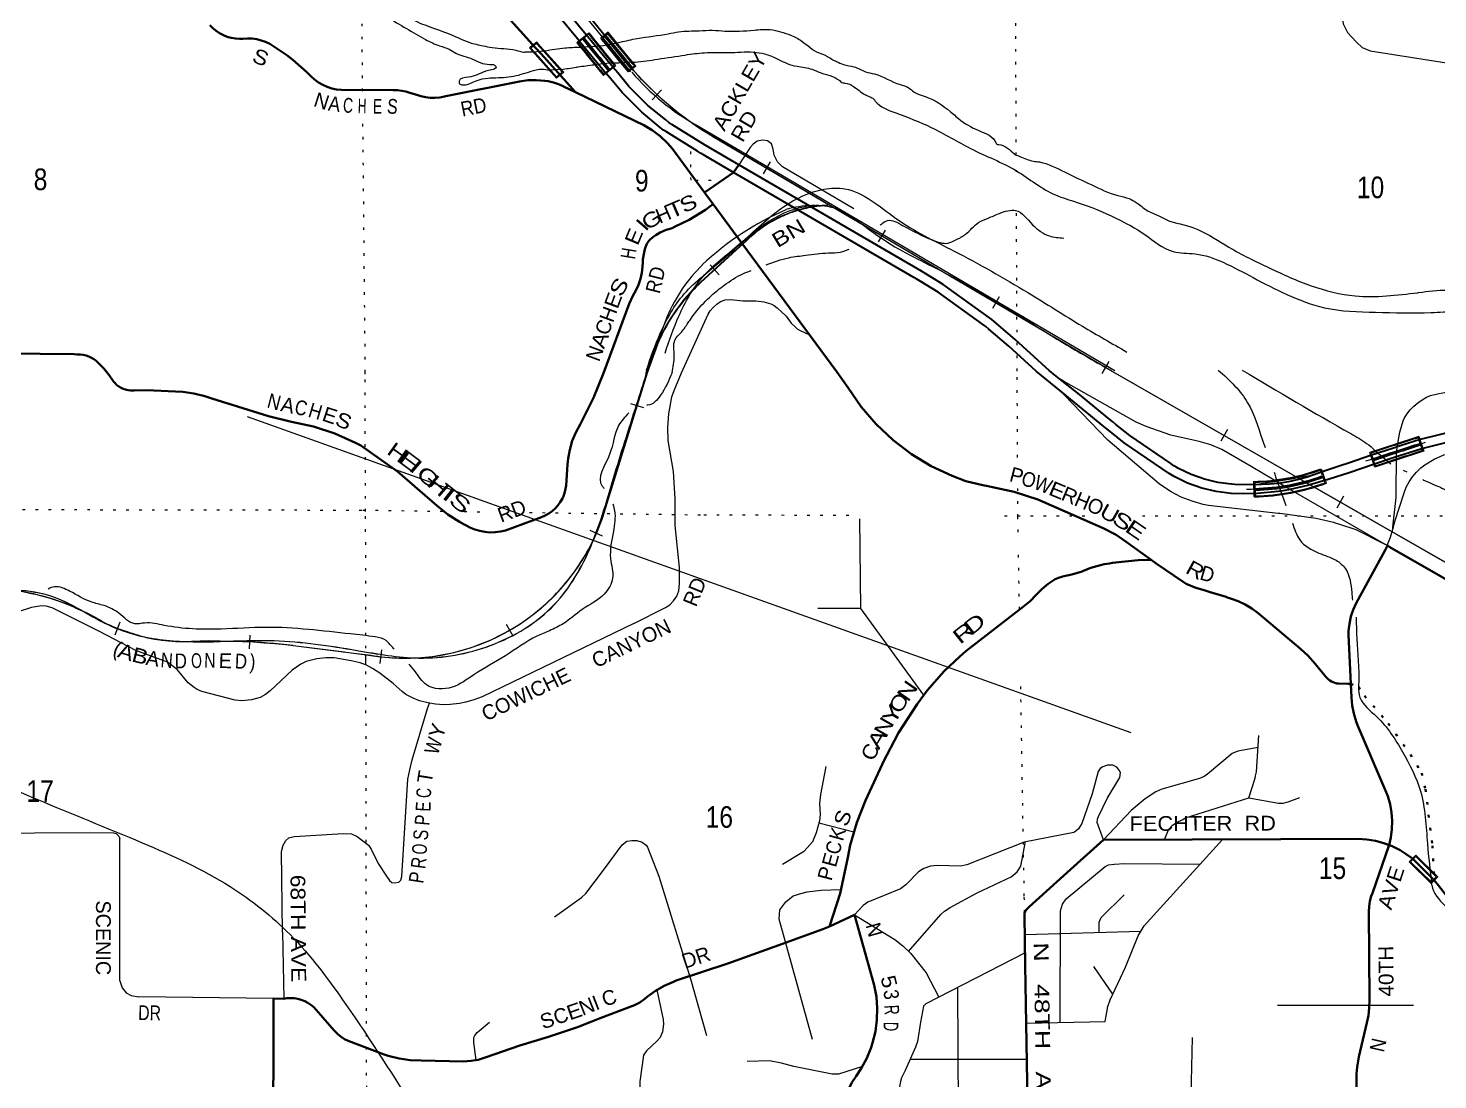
# Model space of a CAD drawing. Header units: feet. Extents: x -6 to 252658, y -374658 to -170635.
# Drawn here: x 100005 to 111442, y -326118 to -317587 of the extents above; entities that cross this region are included whole.
import ezdxf
from ezdxf.enums import TextEntityAlignment as Align

# ---------------------------------------------------------------- set-up
doc = ezdxf.new("R2010")
doc.units = ezdxf.units.FT
doc.header["$LTSCALE"] = 70
doc.linetypes.add('DOTTED', pattern=[1.5, 0.3, -1.2])
doc.linetypes.add('LONG_DASHED', pattern=[7.5, 6, -1.5])
for name, color, linetype, lineweight in [('20', 7, 'Continuous', 35), ('21', 7, 'Continuous', 25), ('26', 7, 'Continuous', 40), ('27', 7, 'Continuous', 13), ('29', 7, 'Continuous', 25), ('30', 7, 'Continuous', 13), ('34', 7, 'Continuous', 25), ('39', 7, 'Continuous', 13), ('46', 7, 'Continuous', 13), ('53', 7, 'DOTTED', 40), ('57', 7, 'Continuous', 13), ('58', 7, 'Continuous', 13), ('61', 7, 'Continuous', 13), ('63', 7, 'Continuous', 25), ('7', 7, 'DOTTED', 13)]:
    doc.layers.add(name, color=color, linetype=linetype, lineweight=lineweight)

msp = doc.modelspace()

# ---------------------------------------------------------------- linework, layer by layer
at = {"layer": '20'}
for p, q in [((104533.69, -317641.35), (102583.22, -315275.83)), ((104475.48, -317688.66), (102527.79, -315326.51)), ((104475.48, -317688.66), (104694.53, -317954.61)), ((104752.73, -317907.3), (104533.69, -317641.35)), ((108387.39, -320535.58), (108183.17, -320368.42)), ((108371.87, -320430.52), (108292.27, -320367.91))]:
    msp.add_line(p, q, dxfattribs=at)
for points in [[(105770.32, -318695.19), (105497.61, -318536.37), (105227.93, -318367.66), (105202.98, -318352.05), (105177.93, -318331.67), (105033.39, -318214.09), (104879.2, -318059.19), (104788.08, -317950.3), (104752.73, -317907.3)], [(105727.14, -318756.83), (105484.87, -318615.74), (105460.22, -318601.38), (105434.87, -318585.52), (105183.71, -318428.4), (105159.59, -318413.31), (105133.71, -318392.25), (104983.08, -318269.71), (104823.35, -318109.25), (104728.96, -317996.44), (104694.53, -317954.61)], [(108292.27, -320367.91), (108012.22, -320111.69), (107822.93, -319949.27), (107427.73, -319665.42), (107254.27, -319559.4), (105770.32, -318695.19)], [(108183.17, -320368.42), (107962.5, -320167.85), (107799.09, -320027.64), (107775.61, -320007.49), (107749.09, -319988.45), (107387.22, -319728.54), (107241.53, -319639.49), (107216.47, -319624.18), (107191.53, -319609.65), (105727.14, -318756.83)], [(111751.87, -320812.49), (111298.81, -320924.72), (111144.76, -320973.19), (111082.24, -320993.11), (110897.32, -321054.53), (110724.54, -321113.57), (110700.8, -321121.68), (110674.54, -321130.27), (110527.19, -321178.5), (110373.55, -321231.73), (110311.59, -321249.44), (110229.71, -321267.16), (110150.04, -321279.33), (110077.02, -321284.87), (109948.61, -321290.72), (109795.14, -321287.42), (109770.58, -321286.89), (109745.14, -321283.51), (109658.42, -321271.99), (109548.2, -321245.38), (109441.37, -321207.4), (109339.1, -321158.47), (109325.41, -321150.64), (109300.8, -321136.57), (109275.41, -321119.15), (108943.93, -320891.71), (108830.33, -320800.76), (108805.96, -320781.24), (108780.33, -320760.25), (108522.01, -320548.63), (108371.87, -320430.52)], [(111766.64, -320886.02), (111321.18, -320996.31), (111167.47, -321044.93), (111105.52, -321064.67), (110921.2, -321125.63), (110724.17, -321192.95), (110553.28, -321248.82), (110384.61, -321295.94), (110245.2, -321329.15), (110171.07, -321342.44), (110089.19, -321351.3), (109949.69, -321365.71), (109764.83, -321361.69), (109644.66, -321345.71), (109526.81, -321317.27), (109412.59, -321276.66), (109303.23, -321224.33), (109261.86, -321200.69), (108898.32, -320951.24), (108782.78, -320858.74), (108758.34, -320839.17), (108732.78, -320818.26), (108387.39, -320535.58)]]:
    msp.add_lwpolyline(points, dxfattribs=at)
at = {"layer": '21'}
for points in [[(110202, -321305.05), (109927.75, -321143.79), (109691.1, -321004.67), (109599.82, -320967.55), (109505.17, -320940.17), (109481.96, -320935.07), (109276.15, -320887.54), (109076.43, -320818.77), (108995.64, -320784.06), (108405.51, -320449.59), (108371.87, -320430.52)], [(111032.71, -321784.61), (111005.56, -321770.1), (110779.9, -321657.64), (110748.16, -321645.23), (110596.34, -321596.77), (110454.2, -321565.1), (110161.49, -321523.55), (110147.36, -321522.7), (109580.94, -321458.16), (109538.24, -321449.92), (109448.11, -321425.23), (109361.05, -321391.26), (109278.03, -321348.37), (109199.94, -321297.04), (109180.29, -321282.15), (108764.16, -320929.53), (108411.08, -320560.35), (108387.39, -320535.58)], [(111108.21, -321025.47), (111117.21, -320955.15), (111134.68, -320863.43), (111162.48, -320773.08), (111169.67, -320754.1), (111191.8, -320717.83), (111217.6, -320684.07), (111246.79, -320653.2), (111279.05, -320625.54), (111314.02, -320601.41), (111351.32, -320581.06), (111382.85, -320567.56), (111439.42, -320552.08), (111497.29, -320542.6), (111555.84, -320539.22), (111562.74, -320539.23), (111702.7, -320551.27), (111815.89, -320572), (112244.48, -320658.61), (112422, -320688.87), (112514.83, -320696.52), (112564.83, -320704.21)], [(111076.14, -321651.26), (111093.55, -321589.99), (111168.01, -321356.45), (111186.38, -321310.68), (111209.43, -321267.08), (111236.91, -321226.14), (111268.52, -321188.29), (111303.92, -321153.95), (111336.29, -321128.09), (111412.26, -321084.41), (111492.38, -321048.92), (111505.52, -321044.03), (111846.97, -320881.98), (111857.72, -320869.47)], [(111076.14, -321651.26), (111078.03, -321634.02), (111104.19, -321395.02), (111108.21, -321025.47)], [(111032.71, -321784.61), (111007.32, -321770.1), (110202, -321305.05)], [(111032.71, -321784.61), (111037.2, -321770.1), (111057.72, -321716.06), (111076.14, -321651.26)]]:
    msp.add_lwpolyline(points, dxfattribs=at)
at = {"layer": '26'}
for p, q in [((105727.14, -318756.83), (105770.32, -318695.19)), ((105727.14, -318756.83), (105493.77, -318920.26)), ((105563.07, -319014.33), (105493.77, -318920.26)), ((106453.35, -324896.83), (106506.21, -324874.41))]:
    msp.add_line(p, q, dxfattribs=at)
for points in [[(104444.93, -318105.71), (104420.86, -318078.91), (104167, -317796.4), (104124.2, -317748.78), (104122.07, -317746.4), (103647.7, -317218.5)], [(104444.93, -318105.71), (104347.91, -318059.04), (104346.83, -318058.47), (104307.68, -318040.54), (104266.87, -318026.8), (104224.84, -318017.4), (104195.8, -318012.94), (104128, -318007.67), (104060.02, -318009.51), (103992.61, -318018.45), (103392.57, -318138.46), (103381.81, -318141.37), (103344.17, -318148.86), (103305.95, -318152.38), (103267.58, -318151.89), (103229.46, -318147.39), (103217.03, -318144.58), (103192.17, -318138.96), (103167.03, -318131.48), (103120.32, -318117.56), (103094.95, -318110.01), (103070.32, -318102.01), (103037.98, -318094.33), (103002.93, -318089.81), (102967.59, -318088.97), (102547.54, -318087.4), (102507.99, -318083.39), (102469.07, -318075.27), (102431.22, -318063.13), (102394.84, -318047.1), (102360.33, -318027.35), (102328.08, -318004.1), (102298.44, -317977.61), (102278.75, -317956.53), (102266.86, -317944.64), (102153.37, -317843.68), (102103.23, -317805.22), (101973.13, -317719.86), (101964.76, -317715.07), (101931.06, -317698.63), (101895.82, -317685.81), (101859.44, -317676.74), (101822.31, -317671.53), (101784.83, -317670.22), (101747.43, -317672.84), (101720.78, -317673.68), (101686.82, -317671.59), (101653.26, -317665.96), (101620.48, -317656.85), (101588.83, -317644.36), (101558.65, -317628.64), (101530.29, -317609.84), (101504.05, -317588.19), (101480.21, -317563.91)], [(105493.77, -318920.26), (105232.35, -318565.45), (105191.27, -318518.57), (105132.99, -318463.36), (105069.26, -318414.56), (105000.78, -318372.68), (104928.29, -318338.19), (104444.93, -318105.71)], [(104672.4, -320384.74), (104880.37, -319822.69), (104911, -319757.93), (104936.66, -319714.79), (104957.67, -319669.2), (104973.8, -319621.66), (104984.87, -319572.7), (104990.76, -319522.85), (104991.77, -319487.81), (104993.12, -319463.16), (104999.03, -319420.34), (105009.38, -319378.37), (105015.04, -319362.71), (105024.08, -319337.67), (105041.44, -319312.71), (105046.03, -319306.94), (105048.28, -319304.65), (105073.26, -319281.9), (105098.28, -319265.69), (105133.82, -319245.04), (105180.37, -319224.15), (105203.85, -319216.45), (105228.92, -319208.23), (105253.85, -319196.26), (105368.61, -319141.17), (105500.6, -319059.85), (105535.71, -319034.27), (105563.07, -319014.33)], [(106566.28, -320376), (105795.57, -319329.92), (105563.07, -319014.33)], [(100663.54, -320402.69), (100618.61, -320348.67), (100553.99, -320284.15), (100539.27, -320273.15), (100518.78, -320260.61), (100497.1, -320250.28), (100474.46, -320242.28), (100451.11, -320236.69), (100428.29, -320233.7), (100403.8, -320232.97), (100378.29, -320232.7), (99545.16, -320224.03)], [(100663.54, -320402.69), (100697.46, -320452.87), (100710.68, -320468.02), (100725.42, -320481.71), (100741.5, -320493.78), (100758.76, -320504.1), (100777, -320512.57), (100796.03, -320519.08), (100815.63, -320523.56), (100835.6, -320525.98), (100855.71, -320526.29), (100864.3, -320525.78), (100964.31, -320523.66), (101260.59, -320538.14), (101350.43, -320549.88), (101438.56, -320570.96), (101495.59, -320589.98), (101954.9, -320734.41), (102140.71, -320779.84), (102319.66, -320818.27), (102493.61, -320875.2), (102660.66, -320950.01), (102704.16, -320973.07), (103002.56, -321184.13), (103323.14, -321461.44), (103410.13, -321530.79), (103503.89, -321590.67), (103549.08, -321614.88), (103551.74, -321616.54), (103588.86, -321636.92), (103627.9, -321653.32), (103668.44, -321665.54), (103710.04, -321673.45), (103752.23, -321676.98), (103794.56, -321676.07), (103836.57, -321670.75), (103877.79, -321661.06), (104168.88, -321553.28), (104199.34, -321540.13), (104228.26, -321523.87), (104255.33, -321504.68), (104280.24, -321482.76), (104302.72, -321458.36), (104322.53, -321431.74), (104339.44, -321403.2), (104345.65, -321390.69), (104357.12, -321358.3), (104365.14, -321324.89), (104368.98, -321298.07), (104381.86, -321126.23), (104386.27, -321079.15), (104399.43, -321006.55), (104420.11, -320935.71), (104448.08, -320867.43), (104483.04, -320802.45), (104591.08, -320586.52), (104632.08, -320486.23), (104672.4, -320384.74)], [(109115.42, -321899.8), (108913.65, -321752.81), (108832.15, -321698.08), (108727.9, -321641.73), (108195.98, -321411.21), (108005.03, -321348.12), (107829.61, -321309.73), (107804.41, -321304.22), (107779.61, -321300), (107760.39, -321296.73), (107612.78, -321261.18), (107501.02, -321219.57), (107331.77, -321139.46), (107171.82, -321042.1), (107022.92, -320928.54), (106886.7, -320800.05), (106764.66, -320658.02), (106658.14, -320504.02), (106566.28, -320376)], [(110737.21, -322904.7), (110717.89, -322508.45), (110718.79, -322476.39), (110725.18, -322418.1), (110737.63, -322360.8), (110756, -322305.12), (110780.09, -322251.66), (111013.89, -321820.1), (111032.71, -321784.61)], [(112715.82, -322750.06), (111052.7, -321796.08), (111032.71, -321784.61)], [(106506.21, -324874.41), (106592.45, -324606.81), (106654.79, -324315.54), (106674.74, -324215.75), (106727.46, -324030.57), (106799.24, -323851.91), (106933.37, -323558.95), (106938.38, -323547.82), (107065.8, -323301.86), (107218.23, -323070.57), (107299.01, -322959.82), (107435.77, -322802.94), (107563.19, -322684.46), (107588.13, -322661.27), (107613.19, -322641.85), (108081.7, -322278.87), (108135.14, -322234.64), (108183.67, -322185.06), (108186.48, -322181.85), (108231.29, -322135.86), (108280.66, -322094.81), (108287.69, -322089.9), (108312.83, -322072.35), (108337.69, -322057.92), (108364.01, -322046.13), (108391.45, -322037.14), (108398.11, -322035.43), (108473.17, -322019.54), (108536.86, -322000.92), (108548.94, -321996.54), (108619.9, -321967.76), (108645.35, -321959.47), (108735.81, -321935.79), (108777.9, -321928.76), (108802.74, -321924.61), (108827.9, -321921.94), (109009.79, -321902.63), (109090.49, -321900.47), (109115.42, -321899.8)], [(110737.21, -322904.7), (110711.31, -322904.38), (110635.58, -322903.43), (110622.37, -322901.75), (110607.68, -322898.39), (110593.42, -322893.51), (110579.74, -322887.17), (110566.81, -322879.43), (110554.75, -322870.38), (110543.71, -322860.12), (110533.8, -322848.77), (110446.7, -322742.49), (110390.7, -322679.78), (110327.73, -322622.54), (109984.32, -322333.45), (109933.54, -322294.98), (109879.01, -322262.03), (109821.34, -322234.96), (109776.88, -322219.53), (109752.06, -322211.52), (109726.88, -322201.99), (109724.15, -322200.96), (109595.26, -322161.11), (109570.52, -322153.46), (109545.26, -322146.63), (109478.93, -322126.89), (109401.31, -322094.63), (109376.21, -322079.57), (109156.31, -321929.59), (109115.42, -321899.8)], [(111046.29, -324213.38), (111061, -324153.35), (111070.22, -324085.7), (111072.33, -324017.46), (111067.29, -323949.37), (111055.16, -323882.18), (111036.07, -323816.63), (111024.45, -323785.85), (110790.7, -323241.42), (110778.8, -323210.56), (110760.03, -323147.49), (110747.95, -323082.81), (110742.7, -323017.22), (110737.21, -322904.7)], [(108123.62, -326869.96), (108123.2, -326844.71), (108114.01, -326294.2), (108095.55, -325188.87), (108088.74, -324781.44), (108088.31, -324778.88), (108087.87, -324773.96), (108087.95, -324769.01), (108088.54, -324764.1), (108088.72, -324763.31), (108102.21, -324738.32), (108127.22, -324715.72), (108462.37, -324412.87), (108730.7, -324170.4), (110167.79, -324165.5), (110793.51, -324163.36), (110865.03, -324167.28), (110935.76, -324178.66), (111004.9, -324197.38), (111046.29, -324213.38)], [(110774.28, -326873.08), (110774.02, -326847.94), (110782.66, -326069.6), (110787.39, -326014.54), (110801.72, -325932.33), (110865.55, -325654.32), (110878.59, -325597.15), (110886.58, -325533.16), (110887.84, -325468.68), (110883.01, -324753.33), (110885.17, -324711.41), (110891.71, -324669.94), (110902.55, -324629.38), (110911.71, -324604.06), (111044.75, -324219.67), (111046.29, -324213.38)], [(111684.08, -324845.11), (111447.91, -324540.73), (111412.16, -324498.85), (111235.84, -324323.01), (111185.8, -324288.15), (111135.46, -324255.89), (111071.71, -324223.21), (111046.29, -324213.38)], [(106593.2, -326848.09), (106597.08, -326802.07), (106602.34, -326739.86), (106608.29, -326410.81), (106611.09, -326375.3), (106621.05, -326313.96), (106637.36, -326253.99), (106659.86, -326196.06), (106688.29, -326140.8), (106722.34, -326088.81), (106764.07, -326025.97), (106808.61, -325942.86), (106844.22, -325855.56), (106856.74, -325816.77), (106878.91, -325725.12), (106891.37, -325631.66), (106894, -325537.41), (106886.76, -325443.4), (106869.73, -325350.67), (106709.42, -324779.42), (106506.21, -324874.41)], [(101992.82, -326785.03), (101996.28, -325458.48), (102078.28, -325460.11), (102104.91, -325456.22), (102134.32, -325454.9), (102163.71, -325456.67), (102192.76, -325461.5), (102221.14, -325469.34), (102248.55, -325480.1), (102274.68, -325493.67), (102299.25, -325509.89), (102321.99, -325528.6), (102342.65, -325549.57), (102361, -325572.6), (102485.1, -325714.69), (102498.17, -325729.5), (102520.97, -325751.28), (102545.92, -325770.56), (102572.75, -325787.13), (102601.16, -325800.81), (102892.74, -325913.7), (102925.88, -325924.45), (103014.09, -325946.16), (103104.08, -325958.53), (103194.88, -325961.43), (103537.58, -325969.28), (103596.8, -325964.98), (103655.25, -325954.52), (103712.28, -325938.01), (103721.86, -325934.59), (103994.12, -325839.94), (104226.01, -325770.07), (104463.46, -325690.27), (104577.61, -325645.42), (104646.03, -325618.86), (104924.78, -325513.28), (104967.35, -325489.5), (105007.19, -325461.4), (105030.06, -325442.19), (105095.78, -325394.77), (105166.1, -325354.49), (105240.24, -325321.77), (105262.83, -325313.59), (105680.62, -325175.31), (106124.52, -325013.6), (106453.33, -324896.78)]]:
    msp.add_lwpolyline(points, dxfattribs=at)
at = {"layer": '29'}
for p, q in [((106757.99, -322295.42), (106410.9, -322294.94)), ((104919.07, -322417.05), (103689.58, -323010.38)), ((102744.4, -322752.91), (102744.4, -322668.6)), ((103258.75, -323068.3), (103260.22, -323063.67)), ((106704.9, -324109.8), (106420.09, -324037.28)), ((100749.08, -325316.23), (100749.15, -324159.9)), ((102067.48, -324921.32), (102061.52, -324264.76)), ((108091.36, -324937.95), (109034.03, -324912.4)), ((102067.48, -324921.32), (102078.28, -325460.11)), ((108806.66, -325422.54), (108652.34, -325198.47)), ((107554.88, -326852), (107548.9, -325368.49)), ((101995.08, -325458.99), (100902.72, -325444.26)), ((110140.88, -325512.5), (111245.89, -325512.5)), ((109447.92, -325775.66), (109427.1, -326871.49)), ((107161.8, -325949.55), (108108.25, -325949.55))]:
    msp.add_line(p, q, dxfattribs=at)
for points in [[(110682.08, -313551.64), (110656.48, -317434.37), (110675.09, -317550.89), (110708.21, -317622.06), (110782.36, -317701.14), (110829.55, -317744.07), (110892.15, -317771.77), (111700.82, -317897.34), (111752.05, -317898.61), (111782.09, -317894.32), (111937.2, -317831.38), (111988.04, -317825.64), (112052.4, -317838.51), (112205.36, -317907.18), (113005.6, -318276.37)], [(106704, -319051.6), (106125.41, -318711.15), (106085.33, -318670.25), (106057.72, -318616.4), (106050.82, -318569.45), (106035.64, -318525.26), (106003.9, -318501.78), (105963.88, -318494.87), (105919.72, -318504.54), (105886.6, -318528.02), (105863.13, -318554.26), (105770.32, -318695.19)], [(105305.56, -320381.83), (105521.27, -319906.05), (105538.39, -319878.65), (105561.67, -319853.99), (105593.16, -319825.22), (105622.6, -319804.67), (105658.89, -319790.97), (105704.75, -319788.23), (105803.34, -319799.19), (105910.14, -319799.19), (105975.18, -319807.41), (106030.63, -319823.85), (106058.71, -319836.18), (106083.35, -319855.36), (106153.86, -319922.49), (106197, -319978.65), (106227.8, -320010.17), (106244.92, -320025.23), (106268.88, -320040.3), (106344.18, -320074.54)], [(104919.07, -322417.05), (105175.43, -322287.84), (105212.03, -322264.22), (105240.36, -322233.51), (105268.69, -322193.35), (105284.04, -322150.82), (105289.94, -322091.76), (105288.76, -321961.83), (105255.71, -321621.64), (105255.71, -321404.3), (105241.54, -321182.23), (105199.04, -320931.82), (105194.31, -320825.52), (105203.76, -320714.48), (105228.55, -320577.48), (105246.26, -320525.48), (105305.56, -320381.83)], [(106749.4, -321566.45), (106757.99, -322295.42), (107270.44, -322998.99)], [(102487.29, -322694.16), (102420, -322694.17), (102346.81, -322703.62), (102261.81, -322724.88), (102216.95, -322746.14), (102145.99, -322795.93), (101969.03, -322963.48), (101930.7, -322993.5), (101886.39, -323017.81), (101817.92, -323034.35), (101737.64, -323043.8), (101684.84, -323039.53), (101415.35, -322968.21), (101377.57, -322951.67), (101352.26, -322934.92), (101304.38, -322897.34), (101214.65, -322788.67), (101136.32, -322730.39), (100878.11, -322636.57), (100584.79, -322481.31), (100200.56, -322290.19), (100150.98, -322276.02), (100113.2, -322273.66), (100032.92, -322287.83), (99924.31, -322320.9)], [(103689.58, -323010.38), (103620.02, -323036.71), (103556.86, -323053.24), (103504.33, -323065.06), (103429.37, -323074.5), (103374.46, -323075.69), (103308.95, -323069.78), (103248.15, -323060.33), (103181.45, -323043.79), (103128.91, -323022.54), (103070.48, -322991.82), (103039.19, -322968.2), (102966.59, -322902.05), (102857.98, -322819.37), (102797.77, -322781.58), (102749.37, -322755.58), (102698.6, -322736.7), (102626.59, -322717.78), (102487.29, -322694.16)], [(102061.52, -324264.76), (102073.51, -324213.22), (102094.76, -324175.42), (102120.74, -324154.16), (102162.2, -324143.15), (102559.9, -324118.72), (102628.38, -324123.45), (102675.6, -324144.71), (102765.32, -324215.58), (102788.93, -324246.29), (102845.6, -324364.41), (102911.71, -324466), (102937.68, -324501.43), (102956.57, -324517.97), (102977.82, -324520.33), (103013.24, -324513.24), (103029.77, -324499.07), (103036.85, -324468.36), (103086.43, -323679.31), (103100.6, -323603.71), (103121.85, -323523.39), (103244.63, -323105.24), (103260.22, -323063.67)], [(109984.36, -323422.21), (109819.78, -323452.48), (109774.65, -323471.65), (109574.22, -323639.11), (109545.89, -323658.01), (109509.32, -323674.03), (109201.94, -323759.08), (109153.94, -323780.85), (109066.58, -323839.91), (108954.18, -323933.17), (108730.7, -324170.4)], [(109908.91, -323829.56), (109959.08, -323669.82), (109963.8, -323653.28), (109971.58, -323618.47), (109990.79, -323326.08)], [(106475.94, -323575.5), (106433.58, -323802.26), (106425.67, -323877.68), (106430.26, -323964.36), (106425.67, -324017.06), (106398.67, -324114.92), (106369, -324187.16), (106328.46, -324234.11), (106295.81, -324267.48), (106126.21, -324371.45)], [(108730.7, -324170.4), (108679.11, -324031.69), (108680.54, -324002.92), (108689.99, -323981.65), (108760.09, -323836.31), (108861.51, -323664.6), (108867.07, -323624.93), (108857.63, -323606.03), (108838.74, -323582.41), (108805.72, -323565.48), (108763.18, -323565.87), (108725.4, -323577.68), (108701.79, -323591.85), (108686.28, -323617.45), (108639.15, -323798.27), (108552.89, -324037.75), (108527.07, -324083.24), (108505.82, -324102.14), (108487.93, -324110.83), (108086.21, -324189.41), (107620.4, -324373.82), (107570.11, -324383.89), (107379.56, -324378.55), (107327.52, -324385.85), (107270.95, -324404.53), (107230.02, -324431.45), (107126.92, -324536.83), (107083.91, -324567.88), (106817.02, -324676.26), (106781.02, -324704.56), (106709.42, -324779.42)], [(109224.37, -324168.72), (109259.46, -324084.23), (109290.88, -324052.53), (109328.66, -324026.54), (109368.8, -324007.64), (109396.32, -323993.97), (109908.91, -323829.56)], [(109908.91, -323829.56), (110150.25, -323873.63), (110188.11, -323872.99), (110228.25, -323863.54), (110321.92, -323826.82)], [(100697.05, -324114.79), (98767.9, -324123.72), (98764.26, -325318.63)], [(100697.05, -324114.79), (100719.41, -324121.08), (100733.58, -324132.89), (100740.66, -324142.34), (100749.15, -324159.9)], [(104274.5, -324795.79), (104494.49, -324640.15), (104528.5, -324607.67), (104681.11, -324407.04), (104824.26, -324212.64), (104861.41, -324182.43), (104903.91, -324175.35), (104944.05, -324177.71), (104986.3, -324189.99), (105019.61, -324215.51), (105031.41, -324229.68), (105123.21, -324465.84), (105377.63, -325297.93), (105509.57, -325757.92)], [(107148.43, -325076.82), (107410.19, -324776.61), (107438.59, -324749.45), (107485.81, -324721.1), (107704.05, -324601.77), (107980.6, -324471.22), (108028.87, -324430.52), (108045.4, -324406.9), (108059.36, -324383.9), (108096.16, -324185.25)], [(108103.41, -325659.7), (108743.97, -325645.11), (108765.53, -325524.31), (108785.15, -325468.38), (108909.1, -325204.28), (109011.16, -324950.54), (109059.49, -324869.93), (109162.29, -324754.02), (109697.37, -324167.1)], [(108377.16, -325653.46), (108382.18, -324746.74), (108396.02, -324692.74), (108426.7, -324649.99), (108743.18, -324388.75), (108770.25, -324373.82), (108815.11, -324369.1), (108899.17, -324364.19), (109514.64, -324367.54)], [(106368.33, -325791.91), (106099.5, -324816.01), (106103.97, -324739.99), (106151.27, -324673.13), (106212.58, -324626.6), (106274.49, -324607.1), (106325.91, -324593.52), (106440.44, -324578.38), (106599.57, -324573.55)], [(108694.77, -324921.6), (108695.88, -324839.21), (108709.92, -324801.41), (108897.37, -324618.3)], [(106709.42, -324779.42), (107036.02, -324978.6), (107101.59, -325029.72), (107165.88, -325094.36), (107289.73, -325250.72), (107393.99, -325448.22)], [(108093.86, -325088.04), (107287.89, -325502.82), (107270.36, -325519.6), (107246.22, -325649.55), (107220.78, -325807.81), (107205.47, -325852.27), (107120.43, -326041.69), (107092.1, -326103.11), (107081.75, -326130.37), (107075.57, -326171.62), (107073.98, -326221.55)], [(100749.08, -325316.23), (100768.41, -325370.79), (100801.47, -325413.32), (100841.61, -325434.58), (100902.72, -325444.26)], [(105107.01, -325388.34), (105157.75, -325628.24), (105161.16, -325665.58), (105150.66, -325729.82), (105131.77, -325774.71), (105107.28, -325802.49), (105020.8, -325883.38), (104998.92, -325918.3), (104968.36, -326130.86), (104984.15, -326822.14)], [(103638.81, -325959.28), (103621.69, -325814.74), (103621.83, -325774.71), (103628.92, -325758.17), (103648.43, -325734.28), (103749.3, -325650.61)], [(106773.23, -326008.88), (106580.91, -326072.4), (106529.4, -326073.37), (106217.56, -326010.44), (106118.13, -325982.63), (106020.28, -325963.64), (105839.94, -325970.59)]]:
    msp.add_lwpolyline(points, dxfattribs=at)
at = {"layer": '34', "lineweight": 13}
for p, q in [((94511.02, -305151.67), (104831.39, -317826.39)), ((108822.55, -320366.69), (105425.04, -318374.4)), ((105017.61, -320388.95), (105192.78, -319923.37)), ((105106.98, -320152.24), (105024.19, -320383.78)), ((104668.65, -321552.42), (105029.78, -320383.81))]:
    msp.add_line(p, q, dxfattribs=at)
at = {"layer": '34'}
for p, q in [((104710.74, -317620.59), (104652.55, -317667.89)), ((104935.16, -317894.49), (104876.93, -317941.82)), ((105143.83, -318086.17), (105068.28, -318166.97)), ((106024.21, -318672.25), (105968.12, -318767.58)), ((106958.7, -319225.13), (106902.61, -319320.46)), ((107884.38, -319766.09), (107828.39, -319861.48)), ((108772.83, -320292.03), (108716.84, -320387.43)), ((110269.31, -321213.16), (108791.1, -320365.55)), ((109736.66, -320841.78), (109681.64, -320937.74)), ((110482.04, -321333.93), (113633.2, -323140.64)), ((110677.29, -321384.15), (110622.27, -321480.11))]:
    msp.add_line(p, q, dxfattribs=at)
at = {"layer": '34', "lineweight": 13}
for points in [[(104895.74, -317940.06), (99072.07, -310796.81), (97413.93, -308716.93), (96045.43, -307066.5), (94492.29, -305157.75)], [(104877.89, -317930.72), (104866.99, -317918.17), (104836.81, -317882.17), (104807.58, -317845.62), (104663.8, -317669.04), (104680.48, -317655.48)], [(104680.48, -317655.48), (104824.3, -317832.11), (104853.45, -317868.55), (104883.34, -317904.21), (104894.58, -317917.16), (104877.89, -317930.72)], [(104923.7, -317893.49), (104911.87, -317879.87), (104882.47, -317844.79), (104853.48, -317808.56), (104709.58, -317631.83), (104692.9, -317645.39)], [(104692.9, -317645.39), (104836.76, -317822.07), (104865.83, -317858.41), (104895.52, -317893.83), (104907.01, -317907.07), (104923.7, -317893.49)], [(105574.78, -318472.9), (107397.53, -319545.41), (108793.34, -320364.64)], [(105829.98, -319309.57), (105749.57, -319382.77), (105458.97, -319647.35)], [(108784.93, -320360.74), (113859.02, -323270.23), (113989.39, -323339.74)], [(100386.64, -322288.08), (100480.88, -322330.2), (100554.32, -322369.55)], [(101258.85, -322562.33), (101469.95, -322554.48), (101744.59, -322563.41)], [(102155.45, -322595.57), (102670.34, -322660.38), (102784.09, -322674.7)]]:
    msp.add_lwpolyline(points, dxfattribs=at)
at = {"layer": '34'}
for points in [[(108790.83, -320365.44), (107396.97, -319546.36), (105574.22, -318473.85), (105561.32, -318466.34), (105521.48, -318442.15), (105482.27, -318417.46), (105443.15, -318392.02), (105404.86, -318365.92), (105366.65, -318339.07), (105329.29, -318311.57), (105292.18, -318283.52), (105255.7, -318254.97), (105219.5, -318225.51), (105184.16, -318195.4), (105149.22, -318164.95), (105114.58, -318133.59), (105080.74, -318101.94), (105047.35, -318069.59), (105014.64, -318036.36), (104982.51, -318003.02), (104950.84, -317968.97), (104919.84, -317934.05), (104889.43, -317899.02), (104859.64, -317863.48), (104830.53, -317827.09), (94496.53, -305135.64)], [(104876.93, -317941.82), (104860.9, -317923.36), (104830.62, -317887.24), (104801.35, -317850.64), (104652.55, -317667.89)], [(104935.16, -317894.49), (104917.96, -317874.68), (104888.66, -317839.72), (104859.71, -317803.54), (104710.74, -317620.59)], [(113858.48, -323271.2), (110445.52, -321314.2)]]:
    msp.add_lwpolyline(points, dxfattribs=at)
at = {"layer": '34', "lineweight": 13}
for centre, radius, start, end in [((106920.24, -316175.17), 2662.67, 218.32609, 239.64837), ((106409.84, -316642.19), 1991.22, 220.80979, 240.42349), ((107087.08, -321222.23), 2354.21, 113.38288, 133.24614), ((106534.8, -320025.65), 1004.76, 92.31183, 134.5457), ((106377.59, -319819.16), 793.11, 75.95534, 106.22257), ((106363.61, -320419.17), 1272.81, 134.13777, 157.20248), ((106452.01, -320714.81), 1457.94, 132.93131, 157.30221), ((103065.15, -321003.22), 1694.94, 260.4549, 341.0938), ((99665.61, -323912.57), 1777.32, 66.06597, 85.80315), ((101098.01, -321496.9), 1028.16, 238.07585, 253.66362), ((101259.81, -321231.99), 1330.33, 250.18322, 269.95862), ((101557.02, -327600.26), 5040.35, 83.1813, 87.86731)]:
    msp.add_arc(centre, radius, start, end, dxfattribs=at)
at = {"layer": '34'}
for points in [[(105172.34, -320222.07), (105285.01, -319922.69), (105479.61, -319603.65), (105777.6, -319336.85), (106133.17, -319036.81), (106461.66, -318893.93), (106632.23, -318890.66), (107042.32, -319127.77), (107519.25, -319395.74), (108115.92, -319731.68), (108558.81, -320004.31), (108920.19, -320214.26)], [(105021.54, -320360.35), (105134.2, -320061), (105328.78, -319742.01), (105626.76, -319475.24), (105982.31, -319175.23), (106310.79, -319032.35), (106481.37, -319029.07), (106891.47, -319266.12), (107368.42, -319534.01), (107965.1, -319869.86), (108408, -320142.42), (108769.39, -320352.31)], [(95113.5, -321582.16), (95324.09, -321487.51), (95653.16, -321418.8), (96092.86, -321474.43), (96550.59, -321511.96), (97064.26, -321404.87), (97564.09, -321416.24), (98148.54, -321600.18), (98873.72, -321906.4), (99554.57, -322118.33), (100168.91, -322185.78), (100695.27, -322444.09), (101125.01, -322551.95), (102000.19, -322554.82), (102672.76, -322634.24), (103174.69, -322695.84), (103754.62, -322594.7), (104273.92, -322262.75), (104572.17, -321784.51), (104765.85, -321200), (104953.5, -320605.45), (105029.36, -320366.42)], [(95114.01, -321583.41), (95324.59, -321488.76), (95653.67, -321420.05), (96093.37, -321475.64), (96551.09, -321513.14), (97064.76, -321406.03), (97564.6, -321417.38), (98149.05, -321601.25), (98874.24, -321907.38), (99555.1, -322119.23), (100169.45, -322186.64), (100695.83, -322444.87), (101125.57, -322552.68), (102000.75, -322555.5), (102673.33, -322634.87), (103175.26, -322696.43), (103755.18, -322595.27), (104274.46, -322263.35), (104572.69, -321785.17), (104766.34, -321200.75), (104953.97, -320606.29), (105029.82, -320367.3)], [(98115.22, -323585.63), (98548.57, -323496.35), (99183.43, -323525.1), (100075.72, -323841.76), (100930.39, -324194.97), (101642.96, -324549.83), (102129.72, -324939.41), (102582.44, -325505.91), (103166.92, -326399.91)]]:
    msp.add_spline(points, degree=3, dxfattribs=at)
at = {"layer": '39'}
for p, q in [((104673.14, -317728.34), (104808.9, -317700.24)), ((104053.35, -317778.84), (104101.59, -317779.82)), ((104101.59, -317779.82), (104195.4, -317771.05)), ((104483.72, -317740.82), (104643.65, -317730.29)), ((104643.65, -317730.29), (104673.14, -317728.34)), ((104330.73, -317921.99), (104232.92, -317926.68)), ((104752.33, -317868.96), (104597.35, -317883.42)), ((104752.33, -317868.96), (104800.11, -317867)), ((104914.26, -317862.31), (104800.11, -317867)), ((110929.58, -321009.64), (111061.85, -321121.81)), ((111162.35, -321172.14), (111189.95, -321185.96)), ((110179.02, -321375.21), (110208.62, -321458.74))]:
    msp.add_line(p, q, dxfattribs=at)
for points in [[(102719.68, -317129.28), (102806.3, -317216.34), (102932.91, -317344.75), (103081.62, -317474.81), (103164.94, -317535.66), (103243.8, -317568.48), (103502.46, -317668.59), (103587.36, -317703.32), (103696.22, -317729.62), (103768.76, -317744.47), (103961.87, -317765.35), (104024.37, -317780.37), (104053.35, -317778.84)], [(102712.66, -317440.38), (102768.36, -317473.99), (102860.97, -317488.52), (102917.4, -317501.63), (102994.37, -317542.52), (103154.54, -317636.23), (103229.55, -317679.15), (103342.82, -317729.47), (103421.6, -317758.28), (103474.33, -317789.53), (103609.65, -317837.48), (103692.54, -317872.24), (103766.98, -317881.04), (103787.13, -317884.72), (103801.5, -317904.56), (103765.7, -317925.24), (103717.68, -317936.07), (103711.69, -317938.18), (103577.92, -317984.58), (103502.13, -318015.97), (103508.55, -318039.95), (103522.69, -318045.74), (103640.64, -318013.66), (103736.67, -317991.98), (103800.87, -317988.9), (103963.25, -317972.14), (104127.14, -317925.24), (104177.23, -317918.38), (104232.92, -317926.68)], [(104808.89, -317700.24), (104946.25, -317670.66), (105198.64, -317632.33), (105282.71, -317616.87), (105449.24, -317608.08), (105557.6, -317604.26), (105658.11, -317610.62), (105894.92, -317602.67), (106025.37, -317598.49), (106110.02, -317617.16), (106192.79, -317643.9), (106282.37, -317692.28), (106420.01, -317786.7), (106462.43, -317802.05), (106545.53, -317848.87), (106563.72, -317856.59), (106620.36, -317881.75), (106705, -317900.42), (106800.05, -317941.01), (106870.61, -317957.91), (107080.85, -318044.77), (107145.49, -318067.79), (107180.08, -318095.33), (107307.49, -318151.43), (107512.48, -318284.57), (107553.22, -318320.03), (107717.47, -318417.7), (107859.7, -318519.75), (107863.85, -318527.72), (107879.97, -318531.46), (108010.06, -318608.41), (108013, -318610.59), (108051.15, -318627.2)], [(104195.39, -317771.05), (104361.16, -317746.66), (104483.73, -317740.82)], [(104914.26, -317862.31), (104929.3, -317861.69), (105113.66, -317838.54), (105335.99, -317804.73), (105492.3, -317786.07), (105687.06, -317784.83), (105889.82, -317781.46), (105982.43, -317795.99), (106077.4, -317832.55), (106162.4, -317873.3), (106243.09, -317896.06), (106365.97, -317920.12), (106430.67, -317947.15), (106584.29, -318008.85), (106616.77, -318030.4), (106630.85, -318032.17), (106701.58, -318059.11), (106795.04, -318125.83), (106833.48, -318143.25), (106863.88, -318160.83), (106878.23, -318178.66), (107044.66, -318274.11)], [(104330.73, -317921.99), (104450.08, -317903.8), (104464.1, -317901.56), (104597.35, -317883.42)], [(107044.66, -318274.11), (107331.24, -318391.4), (107651.72, -318563.44), (108024.44, -318745.08), (108339.09, -318939.27), (108516.17, -319000.03), (108830.24, -319127.92), (109064.11, -319260.52), (109294.02, -319399.19), (109472.74, -319417.73), (109700.03, -319486.08), (109943.86, -319610.56), (110217.89, -319746.84), (110521.76, -319854.72), (110937.36, -319891.29), (111386.77, -319893.4), (111587.36, -319889.65), (111750.08, -319914.35), (112060.11, -320038.26), (112283.79, -320152.86), (112434.86, -320221.88), (112507.51, -320271.49), (112505.75, -320299.64), (112413.47, -320300.44), (112152.47, -320278.6), (112106.25, -320307.28), (112147.52, -320349.42)], [(108050.21, -318627.02), (108161.28, -318665.33), (108209.58, -318672.56), (108413.71, -318753.5), (108630.25, -318856.32), (108846.55, -318945.09), (108937.32, -318969.68), (108998.09, -319002.81), (109081.43, -319063.67), (109178.57, -319110.24), (109264.77, -319153.81)], [(106918.55, -319184.12), (106930, -319174.05), (106976, -319148.05), (107100, -319187.05), (107343, -319305.05), (107467, -319331.05), (107532, -319305.05), (107611, -319259.05), (107716, -319164.05), (107794, -319128.05), (107886, -319089.05), (108017, -319066.05), (108155, -319181.05), (108292, -319272.05), (108406.92, -319289.59)], [(109264.77, -319153.81), (109495.1, -319220.59), (109747.11, -319363.09), (110073.58, -319531.06), (110415.9, -319676.79), (110771.7, -319758.09), (111280.12, -319732.63)], [(105992.33, -319507.09), (106177, -319449.05), (106314, -319429.05), (106498, -319410.05), (106596, -319403.05), (106667.18, -319379.52)], [(105228.98, -320382.19), (105247, -320242.05), (105253, -320117.05), (105306, -320052.05), (105358, -319980.05), (105430, -319881.05), (105548, -319757.05), (105653, -319672.05), (105803, -319580.05), (105870.33, -319553.36)], [(111280.12, -319732.63), (111285.06, -319731.86), (111521.67, -319711.87), (111769.02, -319733.87), (111789.15, -319737.55), (112018.56, -319767.88), (112213.44, -319774.68), (112406.81, -319811.63), (112592.54, -319872.8), (112654.87, -319877.79), (112740.8, -319852.27), (112780.81, -319843.57), (112843.14, -319848.56), (112891.68, -319869.85), (112935.98, -319877.14), (113185.2, -319891.08), (113341.93, -319898.52), (113555.21, -319925.1), (113597.47, -319930.43), (113645.52, -319921.59), (113679.71, -319925.04), (113689.78, -319926.89), (113722.1, -319938.4), (113768.33, -319941.65), (113820.36, -319930.75), (113848.46, -319930.28), (113917.07, -319951.23), (113955.22, -319950.59), (114043.64, -319955.15), (114112.52, -319992.16), (114223.81, -320044.53), (114320.63, -320071.03), (114633.12, -320148.17), (114699.89, -320179.2), (114744.71, -320218.62), (114817.63, -320257.56), (114829.87, -320269.4), (114860.21, -320282.96), (114933.69, -320335.63)], [(105228.98, -320382.19), (105135.76, -320565.03), (105033.71, -320643.91), (105024.7, -320643.95)], [(109660.87, -320361.07), (109796.44, -320490.05), (109899.49, -320626.21), (110017.32, -320921.07), (110041.2, -320987.93)], [(109856.09, -320361.13), (110736.05, -320875.35), (110864.94, -320955.12), (110929.58, -321009.64)], [(104877.77, -320708.66), (104795.97, -320810.66), (104722.28, -321045.37), (104663.23, -321302.91), (104677.47, -321319.04)], [(110113.21, -321189.6), (110119.05, -321205.95), (110179.02, -321375.21)], [(111320.48, -321248.85), (111348.32, -321262.26), (111493.21, -321325.87), (111616.03, -321395.61), (111740.74, -321439.21), (111915.59, -321468.51), (112012.19, -321514.26), (112189.73, -321692.26), (112349.01, -321828.15), (112485.78, -321873.71), (112620.16, -321836.87), (112712.16, -321756.04), (112782.34, -321733.59), (112878.95, -321779.34), (113288.37, -322161.2), (113362.98, -322227.16), (113451.48, -322256.88), (113571.96, -322254.28), (113692.42, -322247.66), (113796.81, -322239.12), (113868.83, -322180.48), (113959.16, -322172), (114069.7, -322191.56), (114214.19, -322168.75), (114348.66, -322152.01), (114453.27, -322191.7), (114552.02, -322267.59), (114741.25, -322367.15), (114833.88, -322420.96), (114912.34, -322452.74), (115058.78, -322417.86), (115247.29, -322360.66), (115389.72, -322327.81), (115480.21, -322355.51), (115587.1, -322453.46), (115711.91, -322519.18), (115882.71, -322540.45), (116029.51, -322583.95), (116234.61, -322641.23), (116415.45, -322664.47), (116618.17, -322641.37), (116810.93, -322634.4), (116917.45, -322653.98), (117046.33, -322729.72), (117229.32, -322829.98)], [(104749.35, -321446.85), (104762.55, -321501.39), (104753.27, -321668.24), (104730.2, -321889.43), (104747, -322048.12), (104679.31, -322177.07), (104501.16, -322302.55), (104347.06, -322417.85), (104234.87, -322474.67), (104132.66, -322519.39), (103878.34, -322677.39), (103622.01, -322831.38), (103445.75, -322932.73), (103236.81, -322913.65), (103147.97, -322809.57), (103097.27, -322747.43)], [(110263.82, -321601.33), (110322.32, -321737.55), (110477.45, -321845.32), (110616.28, -321902.92), (110692.92, -321972.89), (110744.01, -322165.58), (110749.76, -322227.09)], [(102974.39, -322623.16), (102970.37, -322619.51), (102909.83, -322555.5), (102821.33, -322525.78), (102620.4, -322500.64), (101933.35, -322447.71), (101571.94, -322461.54), (101109.91, -322431.63), (100949.17, -322412.32), (100870.88, -322418.73), (100741.96, -322332.94), (100621.18, -322271.23), (100516.62, -322241.59), (100341.5, -322154.02), (100218.84, -322118.44), (100168.72, -322136.77), (100166.66, -322138.38)], [(110779.23, -322365.05), (110795.52, -322716.51), (110801.73, -322846.86), (110810.19, -323015.38), (110945.46, -323171.48), (111155.63, -323457.85), (111301.69, -323776.69), (111357.88, -324202.48), (111391.85, -324527.86)], [(111391.85, -324527.86), (111392.93, -324538.24), (111500.78, -324706.23), (112073.37, -325445.21), (112101.39, -325479.96)]]:
    msp.add_spline(points, degree=3, dxfattribs=at)
at = {"layer": '46'}
msp.add_line((101781.48, -320736.96), (108950.56, -323300.17), dxfattribs=at)
at = {"layer": '53'}
msp.add_lwpolyline([(110737.22, -322904.7), (110800.44, -322932.6), (110848.26, -323003.09), (111039.55, -323227.14), (111220.77, -323478.88), (111311.38, -323629.93), (111341.58, -323760.84), (111399.47, -324219.01), (111410.05, -324439.82)], dxfattribs=at)
at = {"layer": '57'}
for p, q in [((104456.83, -317703.82), (104553.83, -317624.98)), ((104502.96, -317676.62), (104467.66, -317705.31)), ((104552.96, -317635.98), (104515.38, -317666.53)), ((104770.66, -317892.73), (104673.66, -317971.57)), ((104674.86, -317960.28), (104710.16, -317931.59)), ((104722.58, -317921.5), (104760.16, -317890.94)), ((111298.94, -320955.53), (111283.88, -320909.31)), ((111289.19, -320899.78), (111327.93, -321018.63)), ((110929.95, -321148.7), (110891.21, -321029.85)), ((111317.94, -321013.79), (111303.91, -320970.74)), ((110901, -321034.11), (110916.07, -321080.32)), ((110921.03, -321095.53), (110935.05, -321138.58)), ((110506.4, -321216.87), (110489.72, -321171.24)), ((110494.64, -321161.37), (110537.55, -321278.78)), ((110527.45, -321274.47), (110511.89, -321231.9)), ((109952.51, -321387.87), (109949.57, -321262.91)), ((109957.76, -321271.15), (109958.9, -321319.86)), ((109959.27, -321335.85), (109960.34, -321380.7))]:
    msp.add_line(p, q, dxfattribs=at)
for centre, radius, start, end in [((191964.21, -246812.46), 112619.91, 219.01202, 219.18678), ((191964.21, -246812.46), 112611.91, 219.01563, 219.18279), ((191963.71, -246813.44), 112565.41, 219.01537, 219.1826), ((191963.71, -246813.44), 112557.41, 219.0113, 219.18644), ((191963.71, -246813.44), 112549.41, 219.01536, 219.18261), ((191964.21, -246810.99), 112502.91, 219.01613, 219.18345), ((191964.21, -246810.99), 112494.91, 219.01237, 219.18709), ((121529.64, -352993.04), 33687.98, 107.69611, 108.40839), ((121529.64, -352993.04), 33679.98, 107.71059, 108.39567), ((121529.64, -352995.26), 33625.48, 107.69397, 108.40839), ((121529.64, -352995.26), 33633.48, 107.70896, 108.39496), ((121529.64, -352995.26), 33617.48, 107.70878, 108.39513), ((121529.09, -352994.15), 33562.98, 107.69611, 108.40839), ((121529.09, -352994.15), 33570.98, 107.70799, 108.3953), ((109919.92, -319603.54), 1660.04, 271.01957, 290.24307), ((109919.92, -319605.76), 1722.54, 271.01957, 290.30074), ((109919.92, -319603.54), 1668.04, 271.29984, 289.97435), ((109919.92, -319605.76), 1714.54, 271.30272, 290.00279), ((109919.92, -319605.76), 1730.54, 271.30313, 290.00335), ((109921.03, -319604.1), 1785.04, 271.01956, 290.24307), ((109921.03, -319604.1), 1777.04, 271.26758, 289.95334)]:
    msp.add_arc(centre, radius, start, end, dxfattribs=at)
for centre, major_axis, start_param, end_param in [((115027.99, -333569.57), (12926.29, 2417.35), 1.67017867, 1.70875321), ((109796.23, -318721), (2563.56, 479.41), 4.56323469, 4.79392068)]:
    msp.add_ellipse(centre, major_axis=major_axis, ratio=0.999854, start_param=start_param, end_param=end_param, dxfattribs=at)
at = {"layer": '58'}
msp.add_ellipse((108921.79, -313646.67), major_axis=(7580.65, 1417.66), ratio=0.999854, start_param=4.66023699, end_param=4.72918196, dxfattribs=at)
at = {"layer": '61', "lineweight": 25}
for p, q in [((104130.99, -317700.21), (104072.7, -317747.59)), ((104350.17, -317944.13), (104291.9, -317991.5))]:
    msp.add_line(p, q, dxfattribs=at)
at = {"layer": '61'}
for p, q in [((111263.21, -324295.43), (111441.46, -324470.71)), ((111441.46, -324470.71), (111388.88, -324524.19))]:
    msp.add_line(p, q, dxfattribs=at)
at = {"layer": '61', "lineweight": 25}
for points in [[(104338.6, -317943.22), (104188.94, -317776.68), (104130.11, -317711.22), (104084.26, -317748.49)], [(104350.17, -317944.13), (104194.89, -317771.33), (104152.12, -317723.74), (104149.99, -317721.36), (104130.99, -317700.21)], [(104291.9, -317991.5), (104139.11, -317821.47), (104072.7, -317747.59)], [(104084.26, -317748.49), (104145.06, -317816.12), (104292.76, -317980.49), (104338.6, -317943.22)]]:
    msp.add_lwpolyline(points, dxfattribs=at)
at = {"layer": '61'}
msp.add_lwpolyline([(111388.88, -324524.19), (111210.62, -324348.9), (111263.21, -324295.43)], dxfattribs=at)
msp.add_lwpolyline([(111263.3, -324306.73), (111221.93, -324348.8), (111388.78, -324512.88), (111430.14, -324470.81)], close=True, dxfattribs=at)
at = {"layer": '63'}
for p, q in [((105538.43, -319506.71), (105612.89, -319588.5)), ((105000.71, -320667.93), (104895.03, -320635.27)), ((104665.57, -321707.17), (104564.63, -321661.93)), ((100712.07, -322507.33), (100751.13, -322403.85)), ((101800.54, -322621.98), (101805.29, -322511.47)), ((103941.4, -322519.18), (103885.87, -322423.52)), ((102861.59, -322739.7), (102874.9, -322629.89))]:
    msp.add_line(p, q, dxfattribs=at)
at = {"layer": '63', "linetype": 'LONG_DASHED'}
for points in [[(106494.5, -319025.81), (106490.39, -319026.04), (106472.95, -319026.89), (106455.53, -319028.17), (106438.04, -319029.66), (106420.77, -319031.5), (106403.41, -319033.7), (106386.11, -319036.11), (106368.84, -319038.8), (106351.69, -319041.92), (106334.46, -319045.25), (106317.38, -319048.87), (106300.37, -319052.83), (106283.5, -319057.09), (106266.6, -319061.63), (106249.81, -319066.38), (106233.14, -319071.55), (106216.54, -319076.93), (106200.01, -319082.68), (106183.54, -319088.63), (106167.29, -319094.95), (106151.1, -319101.47), (106135.06, -319108.27), (106119.08, -319115.43), (106103.31, -319122.82), (106087.55, -319130.47), (106072.05, -319138.41), (106056.57, -319146.63), (106041.36, -319155.15), (106026.2, -319163.88), (106011.28, -319172.82), (105996.43, -319182.11), (105981.85, -319191.69), (105967.4, -319201.41), (105953.03, -319211.48), (105938.93, -319221.71), (105924.99, -319232.2), (105911.24, -319243.06), (105897.7, -319254), (105884.31, -319265.21), (105871.14, -319276.78), (105858.15, -319288.43), (105845.4, -319300.29), (105832.79, -319312.56), (105752.33, -319385.81), (105461.75, -319650.36), (105443.23, -319667.79), (105425.21, -319685.55), (105407.47, -319703.64), (105389.83, -319722.04), (105372.7, -319740.75), (105355.96, -319759.69), (105339.32, -319778.95), (105323.19, -319798.51), (105307.46, -319818.32), (105291.92, -319838.54), (105276.88, -319858.88), (105262.04, -319879.44), (105247.6, -319900.41), (105233.68, -319921.51), (105220.04, -319942.93), (105206.72, -319964.46), (105193.78, -319986.42), (105181.26, -320008.4), (105169.14, -320030.79), (105157.42, -320053.21), (105146.01, -320075.94), (105135.1, -320098.79), (105124.6, -320121.87), (105114.4, -320145.07), (105110.8, -320153.72), (105028.05, -320385.17)], [(102095.82, -322587.5), (102155.58, -322594.48), (102670.47, -322659.29), (102784.24, -322673.62), (102813.53, -322678.37), (102842.73, -322682.42), (102872.02, -322685.97), (102901.53, -322689.22), (102930.99, -322691.77), (102960.36, -322693.79), (102989.97, -322695.5), (103019.51, -322696.52), (103048.97, -322697.01), (103078.69, -322697.01), (103108.15, -322696.48), (103137.67, -322695.6), (103167.3, -322694.06), (103196.68, -322691.96), (103226.14, -322689.35), (103255.5, -322686.38), (103284.96, -322682.75), (103314.15, -322678.73), (103343.45, -322674.04), (103372.48, -322668.95), (103401.59, -322663.38), (103430.45, -322657.23), (103459.22, -322650.57), (103487.88, -322643.53), (103516.49, -322635.8), (103544.99, -322627.71), (103573.24, -322619.07), (103601.38, -322610.06), (103629.3, -322600.33), (103657.1, -322590.22), (103684.62, -322579.74), (103712.07, -322568.73), (103739.27, -322557.16), (103766.38, -322545.05), (103793.18, -322532.72), (103819.77, -322519.68), (103846.08, -322506.24), (103872.27, -322492.44), (103898.02, -322478.22), (103923.72, -322463.3), (103949.11, -322448.16), (103974.09, -322432.44), (103998.92, -322416.52), (104023.53, -322399.87), (104047.67, -322382.97), (104071.53, -322365.69), (104095.3, -322347.87), (104118.48, -322329.61), (104141.51, -322311.16), (104164.11, -322292.11), (104186.62, -322272.71), (104208.47, -322253.02), (104230.09, -322232.78), (104251.4, -322212.32), (104272.42, -322191.46), (104292.83, -322170.16), (104313.14, -322148.5), (104332.96, -322126.59), (104352.35, -322104.25), (104371.27, -322081.67), (104389.9, -322058.69), (104408.22, -322035.49), (104425.94, -322011.85), (104443.36, -321987.99), (104460.32, -321963.7), (104476.98, -321939.19), (104493, -321914.4), (104508.72, -321889.39), (104523.96, -321864.13), (104538.75, -321838.44), (104553.05, -321812.68), (104567.06, -321786.53), (104580.41, -321760.25), (104593.48, -321733.6), (104605.88, -321706.83), (104617.98, -321679.83), (104629.58, -321652.75), (104640.72, -321625.26), (104651.2, -321597.65), (104661.36, -321569.98), (104667.6, -321552.08), (105028.84, -320383.11)], [(100002.87, -322166.36), (100033.41, -322172.52), (100063.66, -322179.33), (100093.77, -322186.47), (100123.98, -322194.23), (100153.82, -322202.42), (100183.6, -322211.16), (100213.25, -322220.63), (100242.59, -322230.34), (100271.89, -322240.62), (100301.06, -322251.62), (100329.91, -322262.87), (100358.56, -322274.61), (100387.08, -322287.08), (100481.36, -322329.22), (100554.86, -322368.6), (100570.21, -322378.04), (100585.64, -322387.05), (100601.25, -322395.8), (100617.05, -322404.43), (100632.97, -322412.66), (100648.98, -322420.59), (100665.18, -322428.38), (100681.51, -322435.77), (100697.91, -322442.84), (100714.56, -322449.7), (100731.22, -322456.21), (100747.97, -322462.53), (100764.93, -322468.5), (100781.89, -322474.11), (100799.02, -322479.45), (100809.15, -322482.51), (100826.1, -322488.48), (100848.16, -322495.94), (100870.22, -322502.86), (100892.55, -322509.53), (100914.87, -322515.66), (100937.33, -322521.53), (100959.79, -322526.99), (100982.51, -322532.06), (101005.24, -322536.6), (101027.98, -322540.86), (101050.97, -322544.74), (101073.83, -322548.21), (101096.82, -322551.28), (101119.95, -322553.82), (101142.94, -322556.1), (101166.07, -322557.98), (101189.32, -322559.33), (101212.46, -322560.41), (101235.58, -322561.09), (101258.83, -322561.23), (101469.94, -322553.38), (101744.63, -322562.32), (101832.77, -322566.11), (101920.34, -322571.89), (102007.84, -322579.18), (102095.82, -322587.5)]]:
    msp.add_lwpolyline(points, dxfattribs=at)
at = {"layer": '7'}
for p, q in [((102710.28, -317445.96), (102716.49, -318109.28)), ((102718.87, -318363.14), (102737.9, -320398.29)), ((105383.08, -318819.63), (105382.03, -318552.46)), ((108022.84, -318753.39), (108022.78, -318737.62)), ((105419.62, -318819.63), (105633.08, -318819.62)), ((108029.66, -320369.15), (108023.98, -319042.3)), ((102737.72, -320375.9), (102737.88, -320392.96)), ((108032.46, -321070.18), (108029.66, -320369.15)), ((108034.38, -321550.62), (108033.46, -321320.83)), ((103543.65, -321507.99), (103728.76, -321510.62)), ((107927.81, -321544.14), (108592.8, -321543.98)), ((108037.52, -321675.97), (108035.25, -321540.74)), ((108048.03, -322300.96), (108040.22, -321836.27))]:
    msp.add_line(p, q, dxfattribs=at)
for points in [[(108022.3, -318617.25), (108012.66, -316171.08), (107979.19, -310887.01), (107950.9, -305521.09), (107841.09, -300178.89), (107714.08, -294782.17), (107619.88, -289377.9), (107585.58, -284114.15), (107677.78, -278814.16), (107611.92, -274614.19)], [(102752.67, -326712.37), (102743.16, -321508.06), (102737.88, -320393.49)], [(94564.04, -321495.9), (97440.34, -321487.86), (102719.3, -321496.3), (103407.75, -321506.07)], [(104073.03, -321515.5), (105486.62, -321535.55), (106748.1, -321536.69)], [(109044.89, -321543.87), (113344.34, -321542.84), (116244.92, -321529.2)], [(108089.41, -324763.48), (108087.14, -324628.45), (108058.48, -322922.78)]]:
    msp.add_lwpolyline(points, dxfattribs=at)

# ---------------------------------------------------------------- texts
at = {"layer": '27'}
for s, rotation, width, p in [('S', 338.056, 1.15, (101869.32, -317878.81)), ('ACKLEY', 59.717, 1.1, (105829.24, -318128.9)), ('A', 352.406, 0.9, (102482.51, -318260.62)), ('C', 356.698, 0.7, (102597.42, -318272.86)), ('H', 358.78, 0.6, (102713.69, -318278.17)), ('E', 358.78, 0.7, (102838.56, -318280.83)), ('S', 354.578, 0.8, (102955.27, -318281.09)), ('RD', 59.717, 1.1, (105866.56, -318411.01)), ('S', 25.686, 1.25, (105386.98, -319061.79)), ('G', 33.572, 1.25, (105096.26, -319188.84)), ('T', 23.256, 1.35, (105280.03, -319109.28)), ('I', 49.235, 1.25, (105034.08, -319221.09)), ('E', 67.386, 1.15, (104974.59, -319300.35)), ('H', 80.892, 0.75, (104935.67, -319423.3)), ('D', 75.966, 0.9, (105165, -319589.6)), ('S', 61.067, 1.3, (104851.31, -319715.35)), ('R', 75.902, 0.9, (105141.13, -319696.12)), ('E', 69.788, 1.1, (104807.52, -319816.18)), ('A', 69.788, 1.15, (104698.71, -320137.48))]:
    msp.add_text(s, height=120, rotation=rotation, dxfattribs=dict(at, width=width)).set_placement(p, align=Align.CENTER)
for s, rotation, p in [('N', 342.314, (102368.45, -318235.27)), ('H', 23.256, (105182.22, -319151.83)), ('H', 69.788, (104769.03, -319928.13)), ('C', 69.788, (104731.24, -320032.85)), ('N', 69.766, (104657.67, -320245.61))]:
    msp.add_text(s, height=120, rotation=rotation, dxfattribs=at).set_placement(p, align=Align.CENTER)
for s, rotation, width, p in [('RD', 11.31, 0.9, (103528.18, -318305.1)), ('N', 345.143, 0.9, (101935.35, -320662.15)), ('C', 348.217, 0.85, (102159.71, -320715.23)), ('H', 343.67, 0.9, (102269.35, -320737.33)), ('E', 341.895, 1.05, (102381.5, -320768.19)), ('S', 338.139, 1.15, (102485.79, -320804.63)), ('H', 324.462, 1.3, (102906.65, -321034.28)), ('E', 323.274, 1.55, (102995.93, -321098.06)), ('I', 319.316, 1.7, (103083.72, -321163.73)), ('G', 319.316, 1.45, (103143.99, -321215.54)), ('H', 319.316, 1.45, (103231.49, -321290.76)), ('O', 344.407, 0.9, (108054.31, -321291.23)), ('W', 337.869, 0.9, (108155.03, -321318.58)), ('T', 321.946, 1.8, (103314.69, -321362.29)), ('S', 322.549, 1.55, (103408.52, -321435.71)), ('E', 337.306, 1.15, (108275.85, -321367.73)), ('R', 337.306, 1.05, (108377.07, -321410.06)), ('U', 330.642, 1.25, (108687.29, -321541.31)), ('S', 328.038, 1.4, (108789.51, -321596.47)), ('E', 325.621, 1.45, (108894.3, -321662.24)), ('R', 331.165, 1.2, (109386.13, -322001.53)), ('D', 343.323, 0.95, (109503.28, -322056.84)), ('D', 38.577, 1.45, (107655.77, -322519.12)), ('R', 38.577, 1.45, (107565.56, -322591.07)), ('N', 55.336, 1.35, (107143.05, -323060.58)), ('Y', 58.286, 1.4, (107026.64, -323247.63)), ('O', 58.286, 1.25, (107078.87, -323157.29)), ('N', 60.286, 1.25, (106964.4, -323347.92)), ('A', 59.286, 1.4, (106906.87, -323447.32)), ('C', 65.888, 1.1, (106865.48, -323540.41)), ('S', 68.894, 1.15, (106647.17, -324072.96)), ('FECHTER  RD', 0.196, 1.1, (108942.12, -324099.68)), ('K', 74.727, 0.95, (106616, -324187.74)), ('C', 76.846, 0.9, (106587.29, -324298.23)), ('AVE', 72.031, 1.1, (111064.58, -324746.43)), ('68TH AVE', 270.52, 1.15, (102133.25, -324455.26)), ('N', 285.676, 0.95, (106798.27, -324863.66)), ('N   48TH   AVE', 270.958, 1.35, (108163.1, -325003.91)), ('40TH', 90.387, 1.05, (111083.3, -325442.57)), ('5', 284.506, 1.1, (106919.45, -325289.17)), ('E', 19.184, 1.1, (104399.87, -325636.51)), ('N', 21.806, 1.05, (104503.18, -325600.16)), ('3', 276.753, 0.9, (106944.25, -325392.91)), ('S', 17.769, 1.05, (104180.75, -325708.79)), ('R', 273.057, 0.7, (106950.01, -325513.37)), ('D', 269.317, 0.65, (106946.07, -325647.29)), ('N', 77.069, 0.9, (111004.09, -325899.98))]:
    msp.add_text(s, height=120, rotation=rotation, dxfattribs=dict(at, width=width)).set_placement(p)
for s, rotation, p in [('A', 347.186, (102046.89, -320691.74)), ('P', 345.375, (107959.11, -321259.73)), ('H', 337.306, (108483.53, -321454.58)), ('R', 20.281, (103842.06, -321599.62)), ('D', 20.805, (103950.29, -321559.62)), ('O', 337.006, (108584.75, -321496.91)), ('E', 74.846, (106558.11, -324400.79)), ('P', 75.401, (106522.71, -324510.17)), ('D', 18.184, (105333, -325218.23)), ('R', 18.434, (105442.61, -325182.22)), ('I', 21.358, (104611.91, -325556.59)), ('C', 19.29, (104683.98, -325527.06)), ('C', 18.726, (104290.59, -325673.55))]:
    msp.add_text(s, height=120, rotation=rotation, dxfattribs=at).set_placement(p)
at = {"layer": '30'}
for s, rotation, p in [('RD', 67.761, (105424, -322288.88)), ('CANYON', 25.761, (104614.9, -322779.93)), ('COWICHE', 25.761, (103720.69, -323212.07)), ('T', 81.021, (103278.08, -323718.59)), ('SCENIC', 269.997, (100555.45, -324662.97))]:
    msp.add_text(s, height=120, rotation=rotation, dxfattribs=at).set_placement(p)
for s, rotation, width, p in [('Y', 72.18, 1.05, (103365.57, -323358.49)), ('W', 72.18, 0.85, (103328.99, -323488.43)), ('C', 87.422, 0.7, (103272.83, -323833.83)), ('E', 87.857, 0.75, (103268.75, -323943.46)), ('P', 85.18, 0.8, (103259.05, -324058.44)), ('S', 85.18, 0.8, (103247.01, -324178.11)), ('O', 85.18, 0.7, (103236.99, -324294.52)), ('R', 82.537, 0.8, (103226.8, -324411.23)), ('P', 81.469, 0.85, (103209.67, -324530.03)), ('DR', 359.228, 0.8, (100897.02, -325633.06))]:
    msp.add_text(s, height=120, rotation=rotation, dxfattribs=dict(at, width=width)).set_placement(p)
at = {"layer": '63', "width": 1.25}
msp.add_text('BN', height=120, rotation=30.93, dxfattribs=at).set_placement((106085.26, -319372.57))
at = {"layer": '63'}
for s, rotation, p in [('(', 339.661, (100708.46, -322677.07)), ('A', 350.83, (101007.04, -322759.33)), ('E', 358.134, (101603.07, -322778.14))]:
    msp.add_text(s, height=120, rotation=rotation, dxfattribs=at).set_placement(p, align=Align.CENTER)
for s, rotation, width, p in [('A', 342.351, 1.15, (100781.19, -322704.71)), ('B', 346.41, 1.2, (100900.16, -322737.71)), ('N', 355.389, 0.85, (101125.03, -322774.24)), ('D', 0.27, 0.85, (101244.11, -322779.63)), ('O', 2.129, 0.7, (101373.16, -322777.57)), ('N', 359.236, 0.8, (101479.05, -322775.35)), ('D', 357.823, 0.85, (101730.04, -322782.24)), (')', 356.319, 0.85, (101822.82, -322786.36))]:
    msp.add_text(s, height=120, rotation=rotation, dxfattribs=dict(at, width=width)).set_placement(p, align=Align.CENTER)
at = {"layer": '7', "width": 0.85}
for s, p in [('8', (100049.92, -318900.84)), ('9', (104928.33, -318912.06)), ('10', (110785.29, -318966.1)), ('17', (99991.38, -323862.93)), ('16', (105501.8, -324073.49)), ('15', (110477.13, -324489.28))]:
    msp.add_text(s, height=175.6, dxfattribs=at).set_placement(p)

doc.saveas('drawing.dxf')
